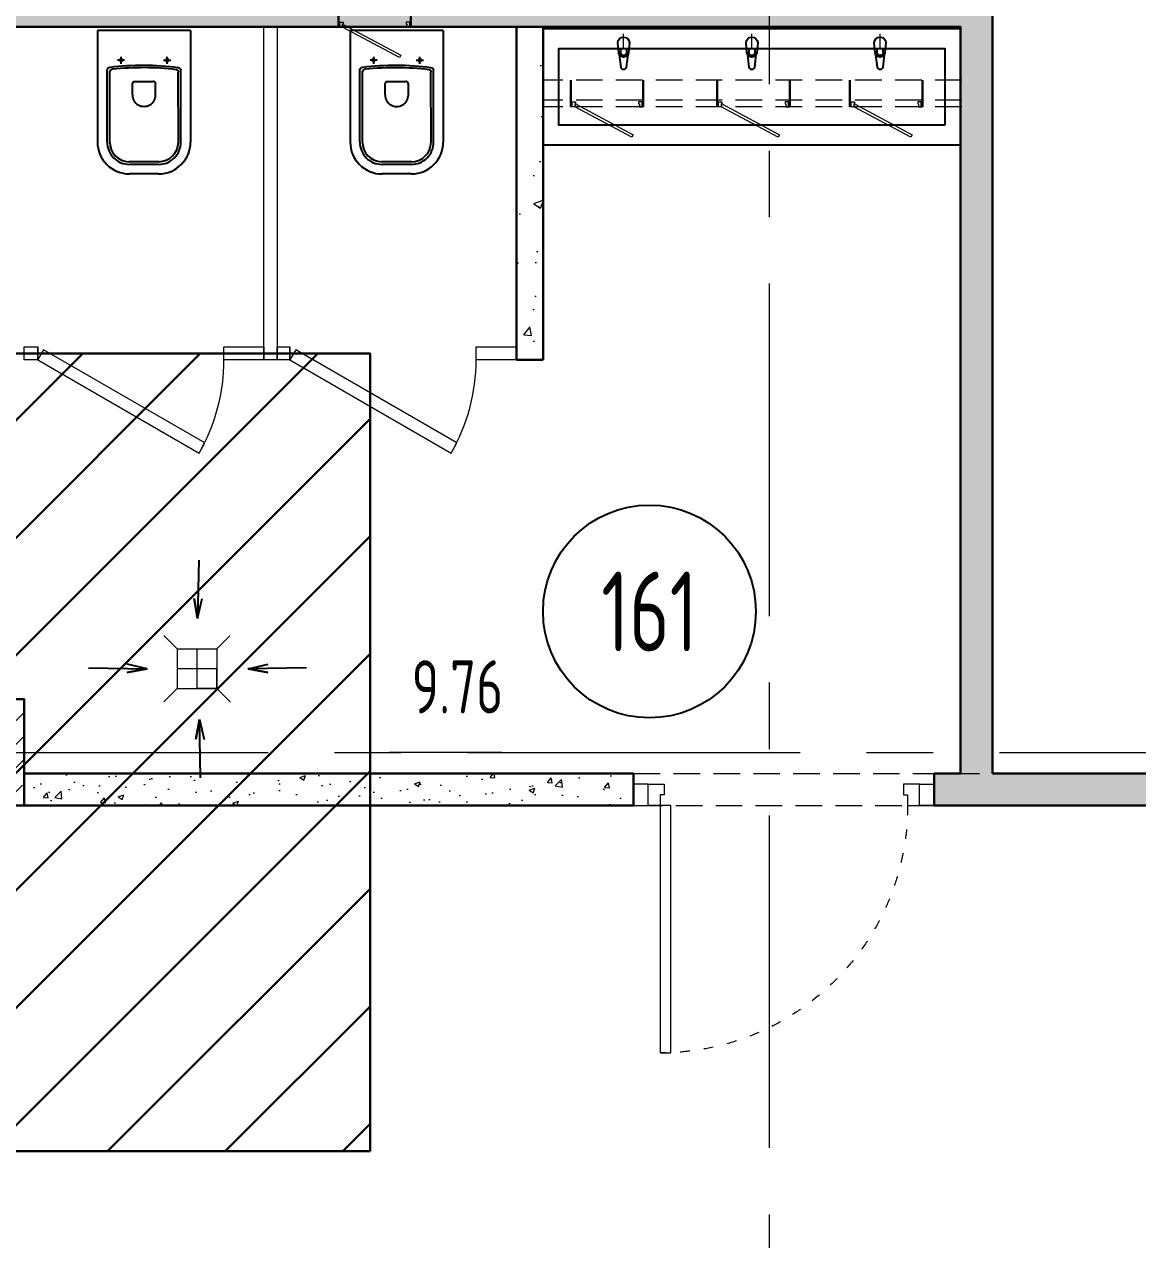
# Model space of a CAD drawing. Header units: millimetres. Extents: x -8417289 to 9420486, y 0 to 208205.
# Drawn here: x -194034 to -189848, y 116768 to 121338 of the extents above; entities that cross this region are included whole.
import ezdxf
from ezdxf import colors
from ezdxf.entities.mleader import LeaderData, LeaderLine
from ezdxf.enums import TextEntityAlignment as Align
from ezdxf.math import Vec2, Vec3

# ---------------------------------------------------------------- set-up
doc = ezdxf.new("R2010")
doc.units = ezdxf.units.MM
doc.header["$MEASUREMENT"] = 0
doc.set_wipeout_variables(frame=1)
for name, pattern in [('ACAD_ISO03W100', [30, 12, -18]), ('ADSK_Штриховая_ш2 п1', [3, 2, -1]), ('CENTER', [2, 1.25, -0.25, 0.25, -0.25])]:
    doc.linetypes.add(name, pattern=pattern)
doc.layers.get('0').update_dxf_attribs({"color": 250, "lineweight": 9})
for name, color, linetype, lineweight in [('_АР ТЕКСТ', 250, 'Continuous', 25), ('АР_Двери', 175, 'Continuous', 18), ('АР_Колонны', 250, 'Continuous', 30), ('АР_Колонны Штрих', 250, 'Continuous', 5), ('АР_Маркер экспликации', 239, 'Continuous', 13), ('АР_Номер помещения', 1, 'Continuous', 25), ('АР_Оси', 195, 'Continuous', 9), ('АР_Отметки', 250, 'Continuous', 15), ('АР_Перегородки газоблок', 165, 'Continuous', 30), ('АР_Перегородки газоблок_Штрих', 165, 'Continuous', 5), ('АР_Перегородки сантехнические', 216, 'Continuous', 9), ('АР_Помещения_площадь', 19, 'Continuous', 9), ('АР_тонкая линия', 250, 'Continuous', 0)]:
    doc.layers.add(name, color=color, linetype=linetype, lineweight=lineweight)
doc.layers.add('АРМИРОВАНИЕ', color=7, linetype='Continuous', lineweight=30, true_color=0xf57a00)
for name, color, linetype in [('ТХ_ВК_оборуд.ТХ', 250, 'Continuous'), ('ТХ_ВК_трапы', 5, 'Continuous'), ('ТХ_сантехника', 253, 'Continuous')]:
    doc.layers.add(name, color=color, linetype=linetype)
doc.styles.add('ISOCPEUR', font='isocpeur.TTF', dxfattribs={"width": 0.7})
doc.styles.get("Standard").update_dxf_attribs({"font": 'isocpeur.TTF', "width": 0.7})
pattern_1 = [(50, (0, 0), (215.17805, -18.82564), [22.5, -247.5]), (355, (0, 0), (-41.6254, 225.65764), [18, -198]), (100.45144, (17.93, -1.57), (173.55265, 206.832), [19.12206, -210.34263]), (46.1842, (0, 60), (320.1724, -49.65578), [33.75, -371.25]), (96.63564, (26.68, 55.86), (280.3986, 292.2356), [28.6831, -315.51413]), (351.18416, (0, 60), (280.3986, 292.2356), [27, -297]), (21, (30, 45), (179.07212, -120.78567), [22.5, -247.5]), (326, (30, 45), (72.9946, 217.54501), [18, -198]), (71.45144, (44.92, 34.93), (252.06671, 96.75935), [19.12206, -210.34263]), (37.5, (0, 0), (3.647957, 99.868156), [0, -195.6, 0, -201, 0, -198.75]), (7.5, (0, 0), (78.92086, 118.323514), [0, -114.6, 0, -191.1, 0, -75.75]), (327.5, (-66.9, 0), (160.14673, -6.766462), [0, -75, 0, -234, 0, -310.5]), (317.5, (-96.9, 0), (174.95585, 30.031495), [0, -97.5, 0, -155.4, 0, -220.5])]

# ---------------------------------------------------------------- blocks, each defined once
blk = doc.blocks.new('*U972')
for points in [[(-55, -80), (-55, 0), (-115, 0), (-115, -40), (-100, -40), (-100, -80), (-55, -80)], [(0, 0), (0, -80), (-55, -80), (-55, 0), (0, 0)], [(-1130, 0), (-1130, -80), (-1075, -80), (-1075, 0), (-1130, 0)], [(-1075, -80), (-1075, 0), (-1015, 0), (-1015, -40), (-1030, -40), (-1030, -80), (-1075, -80)]]:
    blk.add_lwpolyline(points)
blk.add_lwpolyline([(-100, -80), (-100, -1010), (-140, -1010), (-140, -80)], close=True)
at = {"linetype": 'ACAD_ISO03W100', "ltscale": 3}
blk.add_arc((-100, -80), 930, 180, 270, dxfattribs=at)
blk = doc.blocks.new('*U11')
for p, q in [((0, 0), (0, 50)), ((700, 0), (700, 50))]:
    blk.add_line(p, q)
blk.add_lwpolyline([(0, 0), (606.2, -350), (628.1, -312.1), (21.9, 37.9)], close=True)
blk.add_arc((0, 0), 700, 330, 0)
blk = doc.blocks.new('*U9')
for p, q in [((0, 0), (0, 50)), ((700, 0), (700, 50))]:
    blk.add_line(p, q)
blk.add_lwpolyline([(0, 0), (606.2, -350), (628.1, -312.1), (21.9, 37.9)], close=True)
blk.add_arc((0, 0), 700, 330, 0)
blk = doc.blocks.new('*U44')
at = {"layer": 'АР_Номер помещения', "color": 7}
blk.add_circle((1297.4, -1678), 400, dxfattribs=at)
at = {"layer": 'АР_Помещения_площадь', "color": 7}
blk.add_line((742.5, -2207.8), (320.2, -2207.8), dxfattribs=at)
at = {"color": 7, "style": 'ISOCPEUR', "width": 0.7, "flags": 1}
blk.add_attdef('КАТЕГОРИЯ', (-499.2, -2092.2), '', height=250, dxfattribs=at)
at = {"layer": 'АР_Номер помещения', "color": 7, "style": 'ISOCPEUR', "width": 0.7}
blk.add_attdef('НОМЕР_ПОМЕЩЕНИЯ', text='', height=300, dxfattribs=at).set_placement((1297.4, -1678), align=Align.MIDDLE_CENTER)
at = {"layer": 'АР_Помещения_площадь', "color": 7, "lineweight": 30, "width": 0.7, "flags": 104}
blk.add_attdef('ИМЯ_ПОМЕЩЕНИЯ', text='', height=100, dxfattribs=at).set_placement((157.6, 1217.1), align=Align.MIDDLE_CENTER)
at = {"layer": 'АР_Помещения_площадь', "color": 7, "style": 'ISOCPEUR', "width": 0.7}
blk.add_attdef('ПЛОЩАДЬ_ПОМЕЩЕНИЯ', text='', height=200, dxfattribs=at).set_placement((747.4, -1961.3), align=Align.MIDDLE_RIGHT)
blk = doc.blocks.new('Из_буфера31843')
for p, q in [((365.8, 166.1), (359.2, 113.1)), ((394.6, 113.1), (388, 166.1)), ((915.8, 166.1), (909.2, 113.1)), ((944.6, 113.1), (938, 166.1)), ((1465.7, 166.1), (1459.1, 113.1)), ((1494.5, 113.1), (1487.9, 166.1)), ((355.9, 103.6), (351.9, 61.7)), ((363.3, 86.6), (363.3, 101.5)), ((390.5, 86.6), (363.3, 86.6)), ((390.5, 101.5), (390.5, 86.6)), ((401.9, 61.7), (397.9, 103.6)), ((905.9, 103.6), (901.9, 61.7)), ((913.3, 86.6), (913.3, 101.5)), ((940.5, 86.6), (913.3, 86.6)), ((940.5, 101.5), (940.5, 86.6)), ((951.9, 61.7), (947.9, 103.6)), ((1455.8, 103.6), (1451.8, 61.7)), ((1463.2, 86.6), (1463.2, 101.5)), ((1490.4, 86.6), (1463.2, 86.6)), ((1490.4, 101.5), (1490.4, 86.6)), ((1501.8, 61.7), (1497.8, 103.6))]:
    blk.add_line(p, q)
at = {"lineweight": 13, "ltscale": 500}
for p, q in [((376.9, 85), (376.9, 22.5)), ((926.9, 85), (926.9, 22.5)), ((1476.9, 85), (1476.9, 22.5))]:
    blk.add_line(p, q, dxfattribs=at)
for points in [[(1819.9, 500), (33.9, 500), (33.9, 0), (1819.9, 0)], [(1754.9, 415), (98.9, 415), (98.9, 85), (1754.9, 85)]]:
    blk.add_lwpolyline(points, close=True)
for centre, major_axis, start_param, end_param in [((376.9, 164.7), (-7.91, 7.91), 4.051589, 6.943986), ((926.9, 164.7), (-7.91, 7.91), 4.051589, 6.943986), ((1476.8, 164.7), (-7.91, 7.91), 4.051589, 6.943986), ((376.9, 101.7), (-14.9, -14.9), -1.35736, -0.875625), ((376.9, 101.7), (-14.9, 14.9), 4.498953, 6.496621), ((376.9, 101.5), (-9.62, 9.62), 3.926991, 7.068583), ((376.9, 101.7), (-14.9, 14.9), 4.017217, 4.498953), ((926.9, 101.7), (-14.9, -14.9), -1.35736, -0.875625), ((926.9, 101.7), (-14.9, 14.9), 4.498953, 6.496621), ((926.9, 101.5), (-9.62, 9.62), 3.926991, 7.068583), ((926.9, 101.7), (-14.9, 14.9), 4.017217, 4.498953), ((1476.8, 101.7), (-14.9, -14.9), -1.35736, -0.875625), ((1476.8, 101.7), (-14.9, 14.9), 4.498953, 6.496621), ((1476.8, 101.5), (-9.62, 9.62), 3.926991, 7.068583), ((1476.8, 101.7), (-14.9, 14.9), 4.017217, 4.498953), ((376.9, 61.7), (-17.7, -17.7), -0.785398, 2.356194), ((926.9, 61.7), (-17.7, -17.7), -0.785398, 2.356194), ((1476.8, 61.7), (-17.7, -17.7), -0.785398, 2.356194)]:
    blk.add_ellipse(centre, major_axis=major_axis, ratio=1, start_param=start_param, end_param=end_param)
blk = doc.blocks.new('унитаз поликлиники')
for p, q in [((0, 175), (0, -175)), ((0, 175), (420, 175)), ((420, 138.7), (149.6, 138.7)), ((112.4, 73.1), (112.4, 100.2)), ((420, 129), (156.8, 128.7)), ((125.6, 86.7), (99.5, 86.7)), ((494, 57.1), (494, -57.1)), ((504, 55), (504, -55)), ((540, 55), (540, -55)), ((191.9, -33.7), (191.9, 33.7)), ((242.4, 43.7), (201.9, 43.7)), ((242.4, -43.7), (201.9, -43.7)), ((125.5, -86.5), (99.4, -86.5)), ((112.3, -73), (112.3, -100.1)), ((420, -129), (155.2, -128.7)), ((0, -175), (420, -175)), ((420, -139), (147.9, -138.7))]:
    blk.add_line(p, q)
for centre, radius, start, end in [((420, 55), 120, 0, 90), ((420.5, 55.2), 83.5, 359.8619, 90.3335), ((420, 55), 74, 0, 90), ((242.4, 0), 43.7, 270, 90), ((420, -55), 120, 270, 0), ((420, -55), 84, 270, 0), ((420, -55), 74, 270, 358.4018)]:
    blk.add_arc(centre, radius, start, end)
at = {"extrusion": (0, 0, -1)}
for centre, major_axis, ratio, start_param, end_param in [((149.5, 127.3), (-5.6, -10.5), 0.821373, 1.269211, 2.570669), ((112.4, 86.8), (3.55, 3.55), 1, 5.504025, 11.78721), ((1158.1, 0), (-731, -726.4), 0.993775, 0.659849, 0.910919), ((984.1, 0), (-23.4, -941.4), 0.89728, 1.422258, 1.677847), ((154.4, 119.8), (-5.61, -7.72), 0.798093, 1.232924, 2.686723), ((201.9, -33.5), (4.12, -9.49), 0.964797, 0.42926, 1.943413), ((147.9, -127.5), (5.4, -10.4), 0.836443, 0.56114, 1.877577), ((155.2, -117.5), (5.3, -10.4), 0.842984, 0.549902, 1.8819)]:
    blk.add_ellipse(centre, major_axis=major_axis, ratio=ratio, start_param=start_param, end_param=end_param, dxfattribs=at)
for centre, major_axis, ratio, start_param, end_param in [((201.9, 33.5), (4.12, 9.49), 0.964797, 0.42926, 1.943413), ((112.3, -86.6), (3.54, -3.55), 1, 5.504025, 11.78721)]:
    blk.add_ellipse(centre, major_axis=major_axis, ratio=ratio, start_param=start_param, end_param=end_param)
blk = doc.blocks.new('_DotSmall')
at = {"color": 0, "linetype": 'ByBlock', "const_width": 0.5}
blk.add_lwpolyline([(-0.0625, 0, 1), (0.0625, 0, 1)], format="xyb", close=True, dxfattribs=at)
blk = doc.blocks.new('Трап ТХ')
at = {"layer": 'ТХ_ВК_трапы', "color": 5, "lineweight": 0}
for p, q in [((305243.2, -196674.3), (305292.9, -196724.5)), ((305491.2, -196675.5), (305442.2, -196724.5)), ((305292.9, -196724.5), (305292.9, -196874.5)), ((305292.9, -196724.5), (305442.2, -196724.5)), ((305367.6, -196874.5), (305367.6, -196724.5)), ((305442.2, -196724.5), (305442.2, -196874.5)), ((305442.2, -196799.5), (305292.9, -196799.5)), ((305442.2, -196874.5), (305442.2, -196799.5)), ((305243.2, -196924.3), (305292.9, -196874.5)), ((305292.9, -196874.5), (305442.2, -196874.5)), ((305442.2, -196874.5), (305367.6, -196874.5)), ((305493.2, -196925.5), (305442.2, -196874.5))]:
    blk.add_line(p, q, dxfattribs=at)
blk = doc.blocks.new('A$C985b353d')
at = {"layer": 'ТХ_ВК_трапы', "ltscale": 100}
for p, q in [((6.4, 408.7), (2.2, 189.2)), ((2.2, 189.2), (-11.2, 263.5)), ((-11.2, 263.5), (2.2, 189.2)), ((2.2, 189.2), (19.8, 264.3)), ((-407.4, 3.3), (-187.9, -0.9)), ((-187.9, -0.9), (-263, 16.7)), ((192.3, -0.9), (267.4, 16.7)), ((411.8, 3.3), (192.3, -0.9)), ((-187.9, -0.9), (-262.2, -14.3)), ((-262.2, -14.3), (-187.9, -0.9)), ((192.3, -0.9), (266.6, -14.3)), ((266.6, -14.3), (192.3, -0.9)), ((9.7, -190.8), (-3.8, -265.2)), ((-3.8, -265.2), (9.7, -190.8)), ((13.8, -410.3), (9.7, -190.8)), ((9.7, -190.8), (27.3, -265.9))]:
    blk.add_line(p, q, dxfattribs=at)
blk = doc.blocks.new('*U1607')
at = {"color": 7}
blk.add_wipeout([(-565, 60), (445, 60), (445, -310), (-565, -310)], dxfattribs=at)
for p, q in [((-530, 60), (-565, 60)), ((-550, 60), (-550, -10)), ((-550, -10), (-550, 60)), ((-510, 60), (-530, 60)), ((-510, 20), (-510, 60)), ((-500, 20), (-510, 20)), ((-500, -10), (-500, 20)), ((380, -10), (380, 20)), ((380, 20), (390, 20)), ((390, 20), (390, 60)), ((390, 60), (410, 60)), ((410, 60), (445, 60)), ((430, 60), (430, -10)), ((430, -10), (430, 60)), ((-565, -10), (-530, -10)), ((-530, -10), (-500, -10)), ((410, -10), (380, -10)), ((445, -10), (410, -10))]:
    blk.add_line(p, q)
at = {"lineweight": 30}
for p, q in [((-565, 60), (-565, -310)), ((445, 60), (445, -310))]:
    blk.add_line(p, q, dxfattribs=at)
blk.add_lwpolyline([(389, 60), (370, 25), (-424, 448), (-406, 483)], close=True)
blk = doc.blocks.new('*U1608')
at = {"color": 7}
blk.add_wipeout([(-565, 60), (445, 60), (445, -310), (-565, -310)], dxfattribs=at)
for p, q in [((-530, 60), (-565, 60)), ((-550, 60), (-550, -10)), ((-550, -10), (-550, 60)), ((-510, 60), (-530, 60)), ((-510, 20), (-510, 60)), ((-500, 20), (-510, 20)), ((-500, -10), (-500, 20)), ((380, -10), (380, 20)), ((380, 20), (390, 20)), ((390, 20), (390, 60)), ((390, 60), (410, 60)), ((410, 60), (445, 60)), ((430, 60), (430, -10)), ((430, -10), (430, 60)), ((-565, -10), (-530, -10)), ((-530, -10), (-500, -10)), ((410, -10), (380, -10)), ((445, -10), (410, -10))]:
    blk.add_line(p, q)
at = {"lineweight": 30}
for p, q in [((-565, 60), (-565, -310)), ((445, 60), (445, -310))]:
    blk.add_line(p, q, dxfattribs=at)
blk.add_lwpolyline([(389, 60), (370, 25), (-424, 448), (-406, 483)], close=True)
blk = doc.blocks.new('*U1365')
at = {"color": 7}
blk.add_wipeout([(-565, 60), (445, 60), (445, -388), (-565, -388)], dxfattribs=at)
for p, q in [((-530, 60), (-565, 60)), ((-550, 60), (-550, -10)), ((-550, -10), (-550, 60)), ((-510, 60), (-530, 60)), ((-510, 20), (-510, 60)), ((-500, 20), (-510, 20)), ((-500, -10), (-500, 20)), ((380, -10), (380, 20)), ((380, 20), (390, 20)), ((390, 20), (390, 60)), ((390, 60), (410, 60)), ((410, 60), (445, 60)), ((430, 60), (430, -10)), ((430, -10), (430, 60)), ((-565, -10), (-530, -10)), ((-530, -10), (-500, -10)), ((410, -10), (380, -10)), ((445, -10), (410, -10))]:
    blk.add_line(p, q)
at = {"lineweight": 30}
for p, q in [((-565, 60), (-565, -388)), ((445, 60), (445, -388))]:
    blk.add_line(p, q, dxfattribs=at)
blk.add_lwpolyline([(389, 60), (370, 25), (-424, 448), (-406, 483)], close=True)

msp = doc.modelspace()

# ---------------------------------------------------------------- hatches: boundary and pattern name
at = {"layer": 'АР_Колонны Штрих', "ltscale": 100}
h = msp.add_hatch(dxfattribs=at)
h.set_pattern_fill('ANSI35', color=256, scale=500)
h.set_pattern_definition([(45, (-1151486.01, 158672.16), (-88.388348, 88.388348), []), (45, (-1151397.63, 158672.16), (-88.388348, 88.388348), [156.25, -31.25, 0, -31.25])])
h.paths.add_polyline_path([(-194033.9, 118800.7), (-194433.9, 118800.7), (-194433.9, 118400.7), (-194033.9, 118400.7)])
at = {"layer": 'АР_Перегородки газоблок_Штрих', "ltscale": 100}
h = msp.add_hatch(dxfattribs=at)
h.set_pattern_fill('AR-CONC', color=256, scale=2)
h.set_pattern_definition([(50, (-672286.7, -50233.2), (364.36934, -31.87817), [38.1, -419.1]), (355, (-672286.7, -50233.2), (-70.48684, 382.1137), [30.48, -335.28117]), (100.451445, (-672256.33, -50235.87), (293.8825, 350.2355), [32.38002, -356.1805]), (46.1842, (-672286.7, -50131.6), (542.1581, -84.08466), [57.15, -628.65]), (96.63556, (-672241.5, -50138.6), (474.80827, 494.85225), [48.57005, -534.2712]), (351.18415, (-672286.7, -50131.6), (474.80827, 494.85225), [45.71993, -502.91946]), (21, (-672235.9, -50157), (303.22878, -204.5304), [38.1, -419.1]), (326, (-672235.9, -50157), (123.60406, 368.37593), [30.48, -335.28]), (71.451445, (-672210.62, -50174.06), (426.83284, 163.84554), [32.38002, -356.17988]), (37.5, (-672286.69, -50233.21), (6.177207, 169.110078), [0, -331.216, 0, -340.36, 0, -336.55]), (7.5, (-672286.7, -50233.21), (133.639325, 200.36115), [0, -194.056, 0, -323.596, 0, -128.27]), (327.5, (-672399.98, -50233.21), (271.18119, -11.457488), [0, -127, 0, -396.24, 0, -525.78]), (317.5, (-672450.78, -50233.21), (296.25836, 50.85298), [0, -165.1, 0, -263.144, 0, -373.38])])
h.paths.add_polyline_path([(-192183.9, 121200.3), (-192183.9, 120116.2), (-192083.9, 120116.2), (-192083.9, 121200.3)])
h = msp.add_hatch(dxfattribs=at)
h.set_pattern_fill('AR-CONC', color=256, scale=30)
h.set_pattern_definition(pattern_1)
h.paths.add_polyline_path([(-194033.9, 118520.7), (-194033.9, 118400.7), (-194033.9, 118400.7), (-194033.9, 118520.7), (-191743.2, 118520.7), (-191743.2, 118400.7), (-194033.9, 118400.7), (-194033.9, 118520.7), (-194033.9, 118400.7), (-194033.9, 118520.7)])
at = {"layer": 'АРМИРОВАНИЕ', "ltscale": 100, "true_color": 0xf8991e}
h = msp.add_hatch(dxfattribs=at)
h.set_pattern_fill('ANSI31', color=30, scale=2500)
h.set_pattern_definition([(45, (-1133208.57, 160933.2), (-220.97087, 220.97087), [])])
h.paths.add_polyline_path([(-192733.9, 117100.7), (-195733.9, 117100.7), (-195733.9, 120100.7), (-192733.9, 120100.7)])

# ---------------------------------------------------------------- linework, layer by layer
at = {"layer": 'АР_Колонны', "ltscale": 100}
msp.add_lwpolyline([(-194433.9, 118800.7), (-194033.9, 118800.7), (-194033.9, 118400.7), (-194433.9, 118400.7)], close=True, dxfattribs=at)
at = {"layer": 'АР_Оси', "linetype": 'CENTER', "ltscale": 1000}
msp.add_line((-224367.6, 118600.7), (-141189.2, 118600.7), dxfattribs=at)
at = {"layer": 'АР_Перегородки газоблок', "ltscale": 100}
for points in [[(-190393.9, 123152.4), (-190393.9, 118520.7)], [(-192183.9, 120076.2), (-192183.9, 121328.5)], [(-192183.9, 121328.5), (-192183.9, 121328.5)], [(-192083.9, 121328.5), (-192083.9, 120076.2)], [(-192083.9, 120076.2), (-192183.9, 120076.2)], [(-194033.9, 118520.7), (-191743.2, 118520.7)], [(-191743.2, 118520.7), (-191743.2, 118400.7)], [(-190613.2, 118520.7), (-190513.9, 118520.7)], [(-190613.2, 118400.7), (-190613.2, 118520.7)], [(-190393.9, 118520.7), (-188433.9, 118520.7)], [(-191743.2, 118400.7), (-194033.9, 118400.7)], [(-188433.9, 118400.7), (-190613.2, 118400.7)]]:
    msp.add_lwpolyline(points, dxfattribs=at)
at = {"layer": 'АР_Перегородки сантехнические', "lineweight": 0}
for points in [[(-193133.9, 121328.5), (-193083.9, 121328.5), (-193083.9, 120076.2), (-193133.9, 120076.2)], [(-193983.4, 120126.2), (-193983.4, 120076.2), (-194033.9, 120076.2), (-194033.9, 120126.2)], [(-193133.9, 120126.2), (-193133.9, 120076.2), (-193283.4, 120076.2), (-193283.4, 120126.2)], [(-193035.5, 120126.2), (-193035.5, 120076.2), (-193083.9, 120076.2), (-193083.9, 120126.2)], [(-192183.9, 120126.2), (-192183.9, 120076.2), (-192335.5, 120076.2), (-192335.5, 120126.2)]]:
    msp.add_lwpolyline(points, close=True, dxfattribs=at)
at = {"layer": 'АР_тонкая линия', "linetype": 'ADSK_Штриховая_ш2 п1', "ltscale": 50}
for p, q in [((-191743.2, 118520.7), (-190060.2, 118520.7)), ((-191734.7, 118400.7), (-189994.8, 118400.5))]:
    msp.add_line(p, q, dxfattribs=at)
at = {"layer": 'АРМИРОВАНИЕ', "ltscale": 100}
msp.add_lwpolyline([(-192733.9, 117100.7), (-195733.9, 117100.7), (-195733.9, 120100.7), (-192733.9, 120100.7)], close=True, dxfattribs=at)

# ---------------------------------------------------------------- block references
at = {"layer": 'АР_Двери', "xscale": 0.2701273999331003, "yscale": 0.2701273999331003, "zscale": 0.2701273999331003, "rotation": 180.0022807060942}
for name, p in [('*U1365', (-192733.1, 121343.8)), ('*U1607', (-191859.6, 121044.4)), ('*U1608', (-191309.1, 121044.4)), ('*U1608', (-190810.5, 121044.4))]:
    msp.add_blockref(name, p, dxfattribs=at)
at = {"layer": 'АР_Двери', "lineweight": 30}
for name, p in [('*U9', (-193983.4, 120076.2)), ('*U11', (-193035.5, 120076.2))]:
    msp.add_blockref(name, p, dxfattribs=at)
at = {"layer": 'АР_Двери', "xscale": -1}
msp.add_blockref('*U972', (-191743.2, 118480.7), dxfattribs=at)
at = {"layer": 'АР_Маркер экспликации'}
ref = msp.add_blockref('*U44', (-192981.2, 120808.5), dxfattribs=at)
ref.add_attrib('НОМЕР_ПОМЕЩЕНИЯ', '161', dxfattribs={"layer": 'АР_Номер помещения', "color": 7, "height": 300, "style": 'ISOCPEUR', "width": 0.7}).set_placement((-191683.8, 119130.5), align=Align.MIDDLE_CENTER)
ref.add_attrib('ПЛОЩАДЬ_ПОМЕЩЕНИЯ', '9.76', dxfattribs={"layer": 'АР_Помещения_площадь', "color": 7, "height": 200, "style": 'ISOCPEUR', "width": 0.7}).set_placement((-192233.8, 118847.2), align=Align.MIDDLE_RIGHT)
at = {"layer": 'АР_тонкая линия', "ltscale": 500}
msp.add_blockref('A$C985b353d', (-193384.8, 118915.2), dxfattribs=at)
at = {"layer": 'ТХ_ВК_оборуд.ТХ'}
msp.add_blockref('Трап ТХ', (-498752.3, 315714.7), dxfattribs=at)
at = {"layer": 'ТХ_сантехника', "rotation": 270.0015666875582}
msp.add_blockref('унитаз поликлиники', (-193583.9, 121315.8), dxfattribs=at)

# ---------------------------------------------------------------- leaders
at = {"layer": '_АР ТЕКСТ'}
ml = msp.add_multileader_mtext('Standard', dxfattribs=at)
ml.set_content('{\\W0.8;-2,550}', color=256, style='ISOCPEUR')
ml.set_leader_properties(color=256, linetype='Continuous', lineweight=-1)
ml.set_arrow_properties(name='DOTSMALL')
ml.build(insert=Vec2(0, 0))
ml.multileader.update_dxf_attribs({"has_text_frame": 1, "text_left_attachment_type": 4, "text_right_attachment_type": 4, "dogleg_length": 100, "arrow_head_size": 180})
ctx = ml.context
ctx.base_point, ctx.char_height, ctx.arrow_head_size, ctx.landing_gap_size, ctx.plane_origin = Vec3(-314736, 120073.3, -2), 250, 180, 50, Vec3(-314255.7, 117829.3, -2)
ctx.left_attachment, ctx.right_attachment = 4, 4
notes = []
notes.append((ctx, [(0, (0, 0, 0), (0, 0), (1, 0), 1, [])]))
ctx.mtext.insert, ctx.mtext.width, ctx.mtext.defined_height, ctx.mtext.line_spacing_style, ctx.mtext.flow_direction = Vec3(-314686, 120406.6, -2), 801.086, 330.7, 2, 5
at = {"layer": 'АР_Отметки'}
ml = msp.add_multileader_mtext('Standard', dxfattribs=at)
ml.set_content('{\\W0.8;-2,250}', color=256, style='ISOCPEUR')
ml.set_leader_properties(color=256, linetype='Continuous', lineweight=-1)
ml.set_arrow_properties(name='DOTSMALL')
ml.build(insert=Vec2(0, 0))
ml.multileader.update_dxf_attribs({"has_text_frame": 1, "text_left_attachment_type": 4, "text_right_attachment_type": 4, "dogleg_length": 100, "arrow_head_size": 180})
ctx = ml.context
ctx.base_point, ctx.char_height, ctx.arrow_head_size, ctx.landing_gap_size, ctx.plane_origin = Vec3(-298305.8, 120267, 0), 250, 180, 50, Vec3(-302964.3, 116414.7, 0)
ctx.left_attachment, ctx.right_attachment = 4, 4
notes.append((ctx, [(0, (0, 0, 0), (0, 0), (1, 0), 1, [])]))
ctx.mtext.insert, ctx.mtext.width, ctx.mtext.defined_height, ctx.mtext.line_spacing_style, ctx.mtext.flow_direction = Vec3(-298255.8, 120600.4, 0), 769.989, 343.9, 2, 5
ml = msp.add_multileader_mtext('Standard', dxfattribs=at)
ml.set_content('{\\W0.8;-2,250}', color=256, style='ISOCPEUR')
ml.set_leader_properties(color=256, linetype='Continuous', lineweight=-1)
ml.set_arrow_properties(name='DOTSMALL')
ml.build(insert=Vec2(0, 0))
ml.multileader.update_dxf_attribs({"has_text_frame": 1, "text_left_attachment_type": 4, "text_right_attachment_type": 4, "dogleg_length": 100, "arrow_head_size": 180})
ctx = ml.context
ctx.base_point, ctx.char_height, ctx.arrow_head_size, ctx.landing_gap_size, ctx.plane_origin = Vec3(-336127.5, 116985.9, 0), 250, 180, 50, Vec3(-337174, 115928.8, 0)
ctx.left_attachment, ctx.right_attachment = 4, 4
notes.append((ctx, [(0, (0, 0, 0), (0, 0), (1, 0), 1, [])]))
ctx.mtext.insert, ctx.mtext.width, ctx.mtext.defined_height, ctx.mtext.line_spacing_style, ctx.mtext.flow_direction = Vec3(-336077.5, 117319.2, 0), 769.989, 343.9, 2, 5
for ctx, leaders in notes:
    for number, flags, end, landing, length, lines in leaders:
        leader = LeaderData()
        leader.index, (leader.has_last_leader_line, leader.has_dogleg_vector, leader.attachment_direction) = number, flags
        leader.last_leader_point, leader.dogleg_vector, leader.dogleg_length = Vec3(end), Vec3(landing), length
        for number, points, colour, breaks in lines:
            line = LeaderLine()
            line.index, line.vertices, line.color, line.breaks = number, Vec3.list(points), colors.encode_raw_color(colour), breaks
            leader.lines.append(line)
        ctx.leaders.append(leader)

# ---------------------------------------------------------------- next in the draw order: hatches: boundary and pattern name
at = {"layer": 'АР_Перегородки газоблок_Штрих', "ltscale": 100}
h = msp.add_hatch(dxfattribs=at)
h.set_pattern_fill('AR-CONC', color=256, scale=30)
h.set_pattern_definition(pattern_1)
h.paths.add_polyline_path([(-190393.9, 123152.4), (-190513.9, 123152.4), (-190513.9, 122120.3), (-197362.4, 122120.3), (-197362.4, 122020.3), (-190513.9, 122020.3), (-190513.9, 121428.5), (-197383.9, 121428.5), (-197383.9, 121328.5), (-190513.9, 121328.5), (-190513.9, 121322.6), (-190513.9, 121322.6), (-190513.9, 120884.3), (-190513.9, 118520.7), (-190613.2, 118520.7), (-190613.2, 118400.7), (-188433.9, 118400.7), (-188433.9, 118520.7), (-190393.9, 118520.7)])
edge = h.paths.add_edge_path()
edge.add_line((-197363.9, 121105.7), (-197363.9, 121143.3))
edge.add_arc((-197538.8, 121433.3), 338.7, 279.3282, 301.0925, ccw=False)
edge.add_line((-197483.9, 121099.1), (-197483.9, 118520.7))
edge.add_line((-197483.9, 118520.7), (-197633.9, 118520.7))
edge.add_line((-197633.9, 118520.7), (-197633.9, 118400.6))
edge.add_line((-197633.9, 118400.6), (-197265, 118400.6))
edge.add_line((-197265, 118400.6), (-197265, 118520.6))
edge.add_line((-197265, 118520.6), (-197363.9, 118520.7))
edge.add_line((-197363.9, 118520.7), (-197363.9, 121105.7))
h.paths.add_polyline_path([(-187933.9, 123270.7), (-187993.9, 123270.8), (-188033.9, 123270.8), (-188033.9, 121714.3), (-188033.9, 118400.7), (-187933.9, 118400.7), (-187933.9, 121948.5)])

# ---------------------------------------------------------------- next in the draw order: linework, layer by layer
at = {"layer": 'АР_Оси', "linetype": 'CENTER', "ltscale": 1000}
msp.add_line((-191233.9, 134363.2), (-191233.9, 74900), dxfattribs=at)
at = {"layer": 'АР_Перегородки газоблок', "ltscale": 100}
for points in [[(-192183.9, 121328.5), (-195903.9, 121328.5)], [(-192183.9, 121328.5), (-190513.9, 121328.5), (-190513.9, 118520.7)]]:
    msp.add_lwpolyline(points, dxfattribs=at)
at = {"layer": 'АР_тонкая линия', "linetype": 'ADSK_Штриховая_ш2 п1', "ltscale": 50}
for points in [[(-190509.9, 121128.2), (-192083.9, 121128.2)], [(-190509.9, 121053.2), (-192083.9, 121053.2)], [(-190509.9, 121028.2), (-192083.9, 121028.2)]]:
    msp.add_lwpolyline(points, dxfattribs=at)

# ---------------------------------------------------------------- next in the draw order: block references
at = {"layer": 'ТХ_сантехника', "rotation": 270.0015666875582}
msp.add_blockref('унитаз поликлиники', (-192633.9, 121315.7), dxfattribs=at)
at = {"layer": 'ТХ_сантехника', "xscale": -0.876620401558563, "yscale": 0.876620401558563, "zscale": 0.876620401558563, "rotation": 180}
msp.add_blockref('Из_буфера31843', (-192111.4, 121322.6), dxfattribs=at)

# ---------------------------------------------------------------- next in the draw order: leaders
at = {"layer": '_АР ТЕКСТ'}
ml = msp.add_multileader_mtext('Standard', dxfattribs=at)
ml.set_content('{\\W0.8;-2,550}', color=256, style='ISOCPEUR')
ml.set_leader_properties(color=256, linetype='Continuous', lineweight=-1)
ml.set_arrow_properties(name='DOTSMALL')
ml.build(insert=Vec2(0, 0))
ml.multileader.update_dxf_attribs({"has_text_frame": 1, "text_left_attachment_type": 4, "text_right_attachment_type": 4, "dogleg_length": 100, "arrow_head_size": 180})
ctx = ml.context
ctx.base_point, ctx.char_height, ctx.arrow_head_size, ctx.landing_gap_size, ctx.plane_origin = Vec3(-302775.8, 123943.3, -2), 250, 180, 50, Vec3(-302295.5, 121699.2, -2)
ctx.left_attachment, ctx.right_attachment = 4, 4
notes = []
notes.append((ctx, [(0, (0, 0, 0), (0, 0), (1, 0), 1, [])]))
ctx.mtext.insert, ctx.mtext.width, ctx.mtext.defined_height, ctx.mtext.line_spacing_style, ctx.mtext.flow_direction = Vec3(-302725.8, 124276.6, -2), 801.086, 330.7, 2, 5
at = {"layer": 'АР_Отметки'}
ml = msp.add_multileader_mtext('Standard', dxfattribs=at)
ml.set_content('%%P0,000', color=256, style='ISOCPEUR')
ml.set_leader_properties(color=256, linetype='Continuous', lineweight=-1)
ml.set_arrow_properties(name='DOTSMALL')
ml.build(insert=Vec2(0, 0))
ml.multileader.update_dxf_attribs({"has_text_frame": 1, "text_left_attachment_type": 4, "text_right_attachment_type": 4, "dogleg_length": 100, "arrow_head_size": 180})
ctx = ml.context
ctx.base_point, ctx.char_height, ctx.arrow_head_size, ctx.landing_gap_size, ctx.plane_origin = Vec3(-195860.6, 128720.7, -0.2), 250, 180, 50, Vec3(-198931.7, 127131.2, -0.2)
ctx.left_attachment, ctx.right_attachment = 4, 4
notes.append((ctx, [(0, (0, 0, 0), (0, 0), (1, 0), 1, [])]))
ctx.mtext.insert, ctx.mtext.width, ctx.mtext.line_spacing_style, ctx.mtext.flow_direction = Vec3(-195810.6, 129054.1, -0.2), 852.697, 2, 5
ml = msp.add_multileader_mtext('Standard', dxfattribs=at)
ml.set_content('{\\W0.8;-2,250}', color=256, style='ISOCPEUR')
ml.set_leader_properties(color=256, linetype='Continuous', lineweight=-1)
ml.set_arrow_properties(name='DOTSMALL')
ml.build(insert=Vec2(0, 0))
ml.multileader.update_dxf_attribs({"has_text_frame": 1, "text_left_attachment_type": 4, "text_right_attachment_type": 4, "dogleg_length": 100, "arrow_head_size": 180})
ctx = ml.context
ctx.base_point, ctx.char_height, ctx.arrow_head_size, ctx.landing_gap_size, ctx.plane_origin = Vec3(-297233.6, 128352.9), 250, 180, 50, Vec3(-296855.5, 126878.8)
ctx.left_attachment, ctx.right_attachment = 4, 4
notes.append((ctx, [(0, (0, 0, 0), (0, 0), (1, 0), 1, [])]))
ctx.mtext.insert, ctx.mtext.width, ctx.mtext.defined_height, ctx.mtext.line_spacing_style, ctx.mtext.flow_direction = Vec3(-297183.6, 128686.2), 769.989, 343.9, 2, 5
ml = msp.add_multileader_mtext('Standard', dxfattribs=at)
ml.set_content('0,000', color=256, style='ISOCPEUR')
ml.set_leader_properties(color=256, linetype='Continuous', lineweight=-1)
ml.set_arrow_properties(name='DOTSMALL')
ml.build(insert=Vec2(0, 0))
ml.multileader.update_dxf_attribs({"has_text_frame": 1, "text_left_attachment_type": 4, "text_right_attachment_type": 4, "dogleg_length": 100, "arrow_head_size": 180})
ctx = ml.context
ctx.base_point, ctx.char_height, ctx.arrow_head_size, ctx.landing_gap_size, ctx.plane_origin = Vec3(-202684.2, 121780.9, -0.2), 250, 180, 50, Vec3(-205755.3, 120191.3, -0.2)
ctx.left_attachment, ctx.right_attachment = 4, 4
notes.append((ctx, [(0, (0, 0, 0), (0, 0), (1, 0), 1, [])]))
ctx.mtext.insert, ctx.mtext.width, ctx.mtext.line_spacing_style, ctx.mtext.flow_direction = Vec3(-202634.2, 122114.2, -0.2), 852.697, 2, 5
for ctx, leaders in notes:
    for number, flags, end, landing, length, lines in leaders:
        leader = LeaderData()
        leader.index, (leader.has_last_leader_line, leader.has_dogleg_vector, leader.attachment_direction) = number, flags
        leader.last_leader_point, leader.dogleg_vector, leader.dogleg_length = Vec3(end), Vec3(landing), length
        for number, points, colour, breaks in lines:
            line = LeaderLine()
            line.index, line.vertices, line.color, line.breaks = number, Vec3.list(points), colors.encode_raw_color(colour), breaks
            leader.lines.append(line)
        ctx.leaders.append(leader)

doc.saveas('drawing.dxf')
